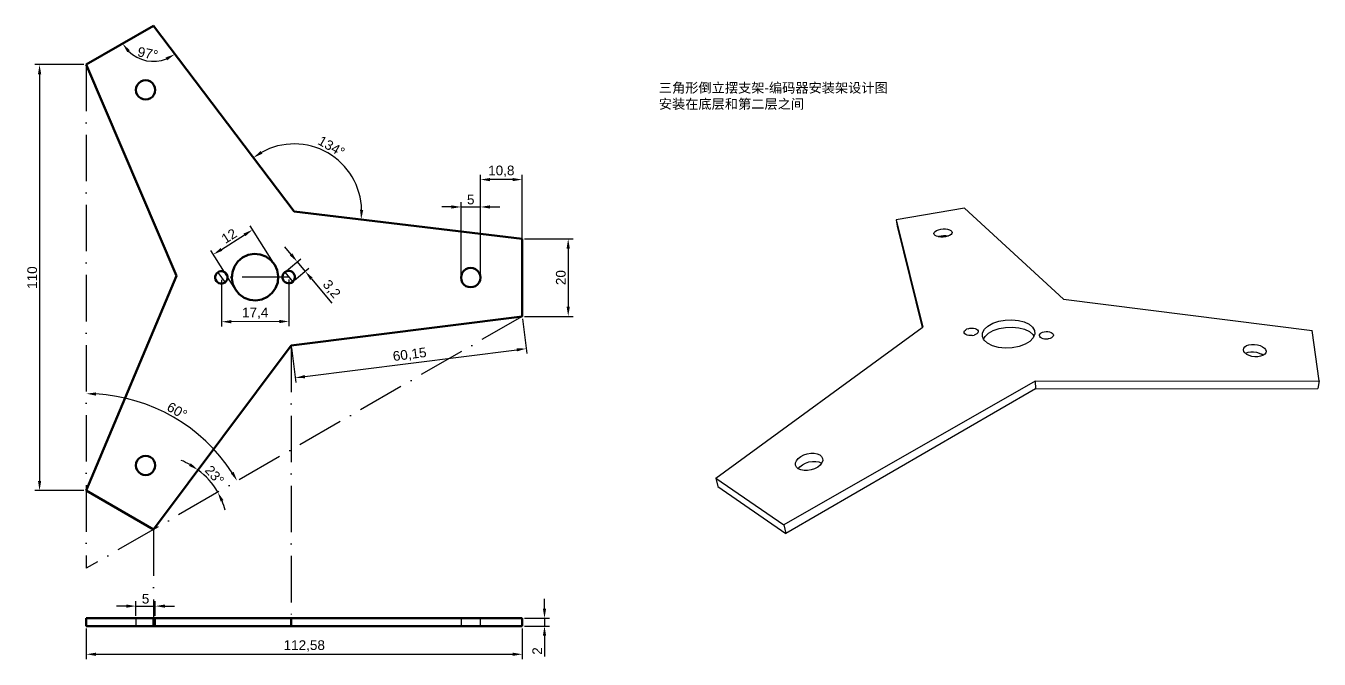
# Model space of a CAD drawing. Header units: millimetres. Extents: x 25 to 2355, y -27 to 1078.
# Drawn here: x 28.5 to 362.6, y 383.1 to 546.6 of the extents above; entities that cross this region are included whole.
import ezdxf

# ---------------------------------------------------------------- set-up
doc = ezdxf.new("R2010")
doc.units = ezdxf.units.MM
doc.linetypes.add('ACAD_ISO02W100', pattern=[15, 12, -3])
doc.linetypes.add('ACAD_ISO10W100', pattern=[18, 12, -3, 0, -3])
doc.layers.get('0').update_dxf_attribs({"lineweight": 50})
for name, color, linetype in [('标注', 2, 'Continuous'), ('结构 细线', 4, 'Continuous'), ('虚线', 7, 'ACAD_ISO02W100'), ('辅助线', 3, 'ACAD_ISO10W100')]:
    doc.layers.add(name, color=color, linetype=linetype)
doc.styles.get("Standard").update_dxf_attribs({"font": 'arial.ttf'})
doc.dimstyles.new('ISO-25', dxfattribs={"dimtxt": 2.5, "dimasz": 2.5, "dimexe": 1.25, "dimexo": 0.625, "dimtad": 1, "dimtxsty": 'Standard', "dimcen": 2.5, "dimadec": 0, "dimazin": 0, "dimtfac": 1, "dimtmove": 0, "dimatfit": 3, "dimfxl": 1, "dimarcsym": 0})

# ---------------------------------------------------------------- blocks, each defined once
blk = doc.blocks.new('*D41')
at = {"layer": 'Defpoints', "color": 0, "transparency": 16777216}
for p in [(61.96, 396.81), (56.96, 393.66), (61.96, 393.66)]:
    blk.add_point(p, dxfattribs=at)
at = {"layer": '标注', "color": 0, "lineweight": -2, "transparency": 16777216}
for p, q in [((56.96, 394.29), (56.96, 398.06)), ((61.96, 394.29), (61.96, 398.06)), ((54.46, 396.81), (51.96, 396.81)), ((56.96, 396.81), (61.96, 396.81)), ((64.46, 396.81), (66.96, 396.81))]:
    blk.add_line(p, q, dxfattribs=at)
at = {"layer": '标注', "color": 0, "transparency": 16777216}
for points in [[(54.46, 397.22), (54.46, 396.39), (56.96, 396.81)], [(64.46, 397.22), (64.46, 396.39), (61.96, 396.81)]]:
    blk.add_solid(points, dxfattribs=at)
at = {"layer": '标注', "color": 0, "transparency": 16777216, "insert": (59.46, 398.7), "char_height": 2.5, "attachment_point": 5}
blk.add_mtext('5', dxfattribs=at)
blk = doc.blocks.new('*D42')
at = {"layer": 'Defpoints', "color": 0, "transparency": 16777216}
for p in [(44.15, 536.62), (156.74, 471.62), (73.09, 441.1), (44.15, 426.62), (61.48, 416.62)]:
    blk.add_point(p, dxfattribs=at)
at = {"layer": '标注', "color": 0, "lineweight": -2, "transparency": 16777216}
blk.add_arc((44.15, 406.62), 45.02, 33.1821, 86.8179, dxfattribs=at)
at = {"layer": '标注', "color": 0, "transparency": 16777216}
for points in [[(46.64, 451.15), (46.67, 451.98), (44.15, 451.64)], [(82.19, 431.47), (81.48, 431.04), (83.14, 429.13)]]:
    blk.add_solid(points, dxfattribs=at)
at = {"layer": '标注', "color": 0, "transparency": 16777216, "insert": (67.61, 447.25), "char_height": 2.5, "attachment_point": 5, "rotation": 330}
blk.add_mtext('60°', dxfattribs=at)
blk = doc.blocks.new('*D43')
at = {"layer": 'Defpoints', "color": 0, "transparency": 16777216}
for p in [(87.11, 493.98), (92.81, 484.93), (82.65, 478.53)]:
    blk.add_point(p, dxfattribs=at)
at = {"layer": '标注', "color": 0, "lineweight": -2, "transparency": 16777216}
for p, q in [((92.47, 485.45), (86.44, 495.03)), ((79.07, 488.91), (84.99, 492.64)), ((82.32, 479.06), (76.29, 488.64))]:
    blk.add_line(p, q, dxfattribs=at)
at = {"layer": '标注', "color": 0, "transparency": 16777216}
for points in [[(84.77, 493), (85.21, 492.29), (87.11, 493.98)], [(78.85, 489.26), (79.29, 488.56), (76.95, 487.58)]]:
    blk.add_solid(points, dxfattribs=at)
at = {"layer": '标注', "color": 0, "transparency": 16777216, "insert": (81.03, 492.37), "char_height": 2.5, "attachment_point": 5, "rotation": 32.2079}
blk.add_mtext('12', dxfattribs=at)
blk = doc.blocks.new('*D44')
at = {"layer": 'Defpoints', "color": 0, "transparency": 16777216}
for p in [(95.4, 482.99), (100.69, 483.24), (97.46, 480.54)]:
    blk.add_point(p, dxfattribs=at)
at = {"layer": '标注', "color": 0, "lineweight": -2, "transparency": 16777216}
for p, q in [((97.04, 487.62), (95.43, 489.53)), ((95.88, 483.39), (99.6, 486.5)), ((98.64, 485.7), (100.69, 483.24)), ((97.94, 480.94), (101.65, 484.05)), ((102.3, 481.33), (107.61, 474.98))]:
    blk.add_line(p, q, dxfattribs=at)
at = {"layer": '标注', "color": 0, "transparency": 16777216}
for points in [[(97.36, 487.88), (96.72, 487.35), (98.64, 485.7)], [(102.62, 481.59), (101.98, 481.06), (100.69, 483.24)]]:
    blk.add_solid(points, dxfattribs=at)
at = {"layer": '标注', "color": 0, "transparency": 16777216, "insert": (107.39, 478.56), "char_height": 2.5, "attachment_point": 5, "rotation": 309.907}
blk.add_mtext('3,2', dxfattribs=at)
blk = doc.blocks.new('*D45')
at = {"layer": 'Defpoints', "color": 0, "transparency": 16777216}
for p in [(145.94, 499.86), (140.94, 481.62), (145.94, 481.62)]:
    blk.add_point(p, dxfattribs=at)
at = {"layer": '标注', "color": 0, "lineweight": -2, "transparency": 16777216}
for p, q in [((140.94, 482.24), (140.94, 501.11)), ((145.94, 482.24), (145.94, 501.11)), ((138.44, 499.86), (135.94, 499.86)), ((140.94, 499.86), (145.94, 499.86)), ((148.44, 499.86), (150.94, 499.86))]:
    blk.add_line(p, q, dxfattribs=at)
at = {"layer": '标注', "color": 0, "transparency": 16777216}
for points in [[(138.44, 500.28), (138.44, 499.44), (140.94, 499.86)], [(148.44, 500.28), (148.44, 499.44), (145.94, 499.86)]]:
    blk.add_solid(points, dxfattribs=at)
at = {"layer": '标注', "color": 0, "transparency": 16777216, "insert": (143.44, 501.76), "char_height": 2.5, "attachment_point": 5}
blk.add_mtext('5', dxfattribs=at)
blk = doc.blocks.new('*D46')
at = {"layer": 'Defpoints', "color": 0, "transparency": 16777216}
for p in [(44.15, 536.62), (32.08, 426.62), (44.15, 426.62)]:
    blk.add_point(p, dxfattribs=at)
at = {"layer": '标注', "color": 0, "lineweight": -2, "transparency": 16777216}
for p, q in [((43.53, 536.62), (30.83, 536.62)), ((32.08, 534.12), (32.08, 429.12)), ((43.53, 426.62), (30.83, 426.62))]:
    blk.add_line(p, q, dxfattribs=at)
at = {"layer": '标注', "color": 0, "transparency": 16777216}
for points in [[(31.67, 534.12), (32.5, 534.12), (32.08, 536.62)], [(31.67, 429.12), (32.5, 429.12), (32.08, 426.62)]]:
    blk.add_solid(points, dxfattribs=at)
at = {"layer": '标注', "color": 0, "transparency": 16777216, "insert": (30.18, 481.62), "char_height": 2.5, "attachment_point": 5, "rotation": 90}
blk.add_mtext('110', dxfattribs=at)
blk = doc.blocks.new('*D47')
at = {"layer": 'Defpoints', "color": 0, "transparency": 16777216}
for p in [(156.74, 471.62), (97.06, 464.07), (157.79, 463.28)]:
    blk.add_point(p, dxfattribs=at)
at = {"layer": '标注', "color": 0, "lineweight": -2, "transparency": 16777216}
for p, q in [((156.82, 471), (157.95, 462.04)), ((97.14, 463.45), (98.27, 454.5)), ((100.6, 456.06), (155.31, 462.97))]:
    blk.add_line(p, q, dxfattribs=at)
at = {"layer": '标注', "color": 0, "transparency": 16777216}
for points in [[(155.26, 463.38), (155.36, 462.56), (157.79, 463.28)], [(100.54, 456.47), (100.65, 455.64), (98.12, 455.74)]]:
    blk.add_solid(points, dxfattribs=at)
at = {"layer": '标注', "color": 0, "transparency": 16777216, "insert": (127.69, 461.62), "char_height": 2.5, "attachment_point": 5, "rotation": 7.203}
blk.add_mtext('60,15', dxfattribs=at)
blk = doc.blocks.new('*D48')
at = {"layer": 'Defpoints', "color": 0, "transparency": 16777216}
for p in [(156.74, 491.62), (156.74, 471.62), (168.62, 471.62)]:
    blk.add_point(p, dxfattribs=at)
at = {"layer": '标注', "color": 0, "lineweight": -2, "transparency": 16777216}
for p, q in [((157.36, 491.62), (169.87, 491.62)), ((168.62, 489.12), (168.62, 474.12)), ((157.36, 471.62), (169.87, 471.62))]:
    blk.add_line(p, q, dxfattribs=at)
at = {"layer": '标注', "color": 0, "transparency": 16777216}
for points in [[(168.2, 489.12), (169.04, 489.12), (168.62, 491.62)], [(168.2, 474.12), (169.04, 474.12), (168.62, 471.62)]]:
    blk.add_solid(points, dxfattribs=at)
at = {"layer": '标注', "color": 0, "transparency": 16777216, "insert": (166.72, 481.62), "char_height": 2.5, "attachment_point": 5, "rotation": 90}
blk.add_mtext('20', dxfattribs=at)
blk = doc.blocks.new('*D49')
at = {"layer": 'Defpoints', "color": 0, "transparency": 16777216}
for p in [(145.94, 506.93), (145.94, 481.62), (156.74, 481.62)]:
    blk.add_point(p, dxfattribs=at)
at = {"layer": '标注', "color": 0, "lineweight": -2, "transparency": 16777216}
for p, q in [((145.94, 482.24), (145.94, 508.18)), ((156.74, 482.24), (156.74, 508.18)), ((154.24, 506.93), (148.44, 506.93))]:
    blk.add_line(p, q, dxfattribs=at)
at = {"layer": '标注', "color": 0, "transparency": 16777216}
for points in [[(148.44, 507.34), (148.44, 506.51), (145.94, 506.93)], [(154.24, 507.34), (154.24, 506.51), (156.74, 506.93)]]:
    blk.add_solid(points, dxfattribs=at)
at = {"layer": '标注', "color": 0, "transparency": 16777216, "insert": (151.34, 509.06), "char_height": 2.5, "attachment_point": 5}
blk.add_mtext('10,8', dxfattribs=at)
blk = doc.blocks.new('*D50')
at = {"layer": 'Defpoints', "color": 0, "transparency": 16777216}
for p in [(79.03, 481.69), (96.43, 481.76), (79.08, 470.23)]:
    blk.add_point(p, dxfattribs=at)
at = {"layer": '标注', "color": 0, "lineweight": -2, "transparency": 16777216}
for p, q in [((79.03, 481.07), (79.08, 468.98)), ((96.43, 481.14), (96.48, 469.05)), ((93.98, 470.29), (81.58, 470.24))]:
    blk.add_line(p, q, dxfattribs=at)
at = {"layer": '标注', "color": 0, "transparency": 16777216}
for points in [[(81.58, 470.65), (81.58, 469.82), (79.08, 470.23)], [(93.98, 470.71), (93.98, 469.87), (96.48, 470.3)]]:
    blk.add_solid(points, dxfattribs=at)
at = {"layer": '标注', "color": 0, "transparency": 16777216, "insert": (87.77, 472.39), "char_height": 2.5, "attachment_point": 5, "rotation": 0.2431}
blk.add_mtext('17,4', dxfattribs=at)
blk = doc.blocks.new('*D51')
at = {"layer": 'Defpoints', "color": 0, "transparency": 16777216}
for p in [(156.74, 393.66), (156.74, 391.66), (162.5, 391.66)]:
    blk.add_point(p, dxfattribs=at)
at = {"layer": '标注', "color": 0, "lineweight": -2, "transparency": 16777216}
for p, q in [((162.5, 396.16), (162.5, 398.66)), ((157.36, 393.66), (163.75, 393.66)), ((157.36, 391.66), (163.75, 391.66)), ((162.5, 393.66), (162.5, 391.66)), ((162.5, 389.16), (162.5, 383.76))]:
    blk.add_line(p, q, dxfattribs=at)
at = {"layer": '标注', "color": 0, "transparency": 16777216}
for points in [[(162.08, 396.16), (162.91, 396.16), (162.5, 393.66)], [(162.08, 389.16), (162.91, 389.16), (162.5, 391.66)]]:
    blk.add_solid(points, dxfattribs=at)
at = {"layer": '标注', "color": 0, "transparency": 16777216, "insert": (160.61, 385.21), "char_height": 2.5, "attachment_point": 5, "rotation": 90}
blk.add_mtext('2', dxfattribs=at)
blk = doc.blocks.new('*D52')
at = {"layer": 'Defpoints', "color": 0, "transparency": 16777216}
for p in [(44.15, 391.66), (156.74, 391.66), (156.74, 384.37)]:
    blk.add_point(p, dxfattribs=at)
at = {"layer": '标注', "color": 0, "lineweight": -2, "transparency": 16777216}
for p, q in [((44.15, 391.04), (44.15, 383.12)), ((156.74, 391.04), (156.74, 383.12)), ((46.65, 384.37), (154.24, 384.37))]:
    blk.add_line(p, q, dxfattribs=at)
at = {"layer": '标注', "color": 0, "transparency": 16777216}
for points in [[(46.65, 384.79), (46.65, 383.95), (44.15, 384.37)], [(154.24, 384.79), (154.24, 383.95), (156.74, 384.37)]]:
    blk.add_solid(points, dxfattribs=at)
at = {"layer": '标注', "color": 0, "transparency": 16777216, "insert": (100.45, 386.5), "char_height": 2.5, "attachment_point": 5}
blk.add_mtext('112,58', dxfattribs=at)
blk = doc.blocks.new('*D53')
at = {"layer": 'Defpoints', "color": 0, "transparency": 16777216}
for p in [(61.48, 546.62), (111.61, 509.39), (97.84, 498.71), (97.84, 498.71), (156.74, 491.62)]:
    blk.add_point(p, dxfattribs=at)
at = {"layer": '标注', "color": 0, "lineweight": -2, "transparency": 16777216}
blk.add_arc((97.84, 498.71), 17.43, 1.3612, 118.977, dxfattribs=at)
at = {"layer": '标注', "color": 0, "transparency": 16777216}
for points in [[(89.63, 513.6), (89.17, 514.3), (87.31, 512.59)], [(115.68, 499.1), (114.85, 499.14), (115.15, 496.62)]]:
    blk.add_solid(points, dxfattribs=at)
at = {"layer": '标注', "color": 0, "transparency": 16777216, "insert": (107.46, 515.48), "char_height": 2.5, "attachment_point": 5, "rotation": 330.1691}
blk.add_mtext('134°', dxfattribs=at)
blk = doc.blocks.new('*D54')
at = {"layer": 'Defpoints', "color": 0, "transparency": 16777216}
for p in [(156.74, 471.62), (97.06, 464.07), (76.67, 428.36), (61.48, 416.62), (44.15, 406.62)]:
    blk.add_point(p, dxfattribs=at)
at = {"layer": '标注', "color": 0, "lineweight": -2, "transparency": 16777216}
for start, end in [(60.6002, 68.0653), (30, 53.1352), (15.0699, 22.5349)]:
    blk.add_arc((61.48, 416.62), 19.2, start, end, dxfattribs=at)
at = {"layer": '标注', "color": 0, "transparency": 16777216}
for points in [[(71.13, 433.69), (70.67, 433), (72.99, 431.98)], [(78.84, 423.79), (79.58, 424.16), (78.1, 426.22)]]:
    blk.add_solid(points, dxfattribs=at)
at = {"layer": '标注', "color": 0, "transparency": 16777216, "insert": (77.26, 430.62), "char_height": 2.5, "attachment_point": 5, "rotation": 311.5676}
blk.add_mtext('23°', dxfattribs=at)
blk = doc.blocks.new('*D55')
at = {"layer": 'Defpoints', "color": 0, "transparency": 16777216}
for p in [(61.48, 546.62), (61.48, 546.62), (57.23, 538.49), (44.15, 536.62), (97.84, 498.71)]:
    blk.add_point(p, dxfattribs=at)
at = {"layer": '标注', "color": 0, "lineweight": -2, "transparency": 16777216}
blk.add_arc((61.48, 546.62), 9.17, 225.6683, 291.5347, dxfattribs=at)
at = {"layer": '标注', "color": 0, "transparency": 16777216}
for points in [[(54.74, 539.8), (55.4, 540.31), (53.53, 542.03)], [(64.64, 538.45), (65.05, 537.72), (67.02, 539.31)]]:
    blk.add_solid(points, dxfattribs=at)
at = {"layer": '标注', "color": 0, "transparency": 16777216, "insert": (60.04, 539.49), "char_height": 2.5, "attachment_point": 5, "rotation": 348.6015}
blk.add_mtext('97°', dxfattribs=at)

msp = doc.modelspace()

# ---------------------------------------------------------------- linework, layer by layer
for p, q in [((61.475, 546.616), (44.155, 536.616)), ((61.475, 546.616), (97.844, 498.706)), ((44.155, 536.616), (67.461, 482.068)), ((57.05, 530.745), (57.3, 531.348)), ((57.3, 531.348), (57.697, 531.866)), ((57.697, 531.866), (58.215, 532.263)), ((58.215, 532.263), (58.818, 532.513)), ((58.818, 532.513), (59.465, 532.598)), ((59.465, 532.598), (60.112, 532.513)), ((60.112, 532.513), (60.715, 532.263)), ((60.715, 532.263), (61.233, 531.866)), ((61.233, 531.866), (61.63, 531.348)), ((61.63, 531.348), (61.88, 530.745)), ((56.965, 530.098), (57.05, 530.745)), ((57.05, 529.451), (56.965, 530.098)), ((57.3, 528.848), (57.05, 529.451)), ((57.697, 528.33), (57.3, 528.848)), ((58.215, 527.933), (57.697, 528.33)), ((58.818, 527.683), (58.215, 527.933)), ((60.715, 527.933), (60.112, 527.683)), ((61.233, 528.33), (60.715, 527.933)), ((61.233, 528.33), (61.63, 528.848)), ((61.88, 529.451), (61.63, 528.848)), ((61.88, 530.745), (61.965, 530.098)), ((61.965, 530.098), (61.88, 529.451)), ((59.465, 527.598), (58.818, 527.683)), ((60.112, 527.683), (59.465, 527.598)), ((97.844, 498.706), (156.738, 491.616)), ((156.738, 471.616), (156.738, 491.616)), ((85.955, 487.459), (87.499, 487.723)), ((87.499, 487.723), (89.059, 487.578)), ((81.879, 483.056), (82.422, 484.525)), ((82.422, 484.525), (83.327, 485.803)), ((83.327, 485.803), (84.532, 486.804)), ((84.532, 486.804), (85.955, 487.459)), ((89.059, 487.578), (90.528, 487.035)), ((90.528, 487.035), (91.806, 486.13)), ((91.806, 486.13), (92.807, 484.925)), ((92.807, 484.925), (93.462, 483.502)), ((44.155, 426.616), (67.461, 482.068)), ((77.44, 481.517), (77.449, 481.935)), ((77.539, 481.111), (77.44, 481.517)), ((77.449, 481.935), (77.566, 482.336)), ((77.74, 480.745), (77.539, 481.111)), ((77.566, 482.336), (77.783, 482.693)), ((78.085, 482.981), (77.783, 482.693)), ((78.085, 482.981), (78.451, 483.182)), ((78.451, 483.182), (78.857, 483.281)), ((78.857, 483.281), (79.275, 483.272)), ((79.275, 483.272), (79.676, 483.155)), ((79.676, 483.155), (80.033, 482.938)), ((80.033, 482.938), (80.321, 482.636)), ((80.494, 481.045), (80.278, 480.688)), ((80.321, 482.636), (80.522, 482.269)), ((80.612, 481.446), (80.494, 481.045)), ((80.522, 482.269), (80.621, 481.864)), ((80.621, 481.864), (80.612, 481.446)), ((81.735, 481.496), (81.879, 483.056)), ((81.999, 479.952), (81.735, 481.496)), ((93.462, 483.502), (93.726, 481.958)), ((93.726, 481.958), (93.581, 480.399)), ((94.837, 481.906), (94.928, 482.314)), ((94.854, 481.489), (94.837, 481.906)), ((94.979, 481.09), (94.854, 481.489)), ((94.928, 482.314), (95.121, 482.684)), ((95.203, 480.738), (94.979, 481.09)), ((95.121, 482.684), (95.404, 482.992)), ((95.404, 482.992), (95.756, 483.215)), ((95.756, 483.215), (96.155, 483.34)), ((96.155, 483.34), (96.572, 483.358)), ((96.572, 483.358), (96.98, 483.267)), ((96.98, 483.267), (97.35, 483.073)), ((97.35, 483.073), (97.658, 482.791)), ((97.658, 482.791), (97.881, 482.438)), ((97.933, 481.215), (97.739, 480.844)), ((97.881, 482.438), (98.006, 482.04)), ((98.024, 481.622), (97.933, 481.215)), ((98.006, 482.04), (98.024, 481.622)), ((140.938, 481.616), (141.023, 482.263)), ((141.023, 480.969), (140.938, 481.616)), ((141.023, 482.263), (141.273, 482.866)), ((141.273, 482.866), (141.67, 483.384)), ((141.67, 483.384), (142.188, 483.781)), ((142.188, 483.781), (142.791, 484.031)), ((142.791, 484.031), (143.438, 484.116)), ((143.438, 484.116), (144.085, 484.031)), ((144.085, 484.031), (144.688, 483.781)), ((144.688, 483.781), (145.206, 483.384)), ((145.603, 482.866), (145.206, 483.384)), ((145.603, 482.866), (145.853, 482.263)), ((145.853, 482.263), (145.938, 481.616)), ((145.938, 481.616), (145.853, 480.969)), ((78.028, 480.443), (77.74, 480.745)), ((78.385, 480.226), (78.028, 480.443)), ((78.786, 480.109), (78.385, 480.226)), ((79.204, 480.1), (78.786, 480.109)), ((79.609, 480.199), (79.204, 480.1)), ((79.976, 480.4), (79.609, 480.199)), ((80.278, 480.688), (79.976, 480.4)), ((82.654, 478.529), (81.999, 479.952)), ((83.654, 477.324), (82.654, 478.529)), ((93.038, 478.93), (92.133, 477.651)), ((93.581, 480.399), (93.038, 478.93)), ((95.51, 480.455), (95.203, 480.738)), ((95.881, 480.262), (95.51, 480.455)), ((96.288, 480.171), (95.881, 480.262)), ((96.705, 480.188), (96.288, 480.171)), ((97.104, 480.313), (96.705, 480.188)), ((97.457, 480.537), (97.104, 480.313)), ((97.739, 480.844), (97.457, 480.537)), ((141.023, 480.969), (141.273, 480.366)), ((141.67, 479.848), (141.273, 480.366)), ((142.188, 479.451), (141.67, 479.848)), ((142.791, 479.201), (142.188, 479.451)), ((143.438, 479.116), (142.791, 479.201)), ((144.085, 479.201), (143.438, 479.116)), ((144.688, 479.451), (144.085, 479.201)), ((145.206, 479.848), (144.688, 479.451)), ((145.603, 480.366), (145.206, 479.848)), ((145.853, 480.969), (145.603, 480.366)), ((84.933, 476.419), (83.654, 477.324)), ((86.402, 475.876), (84.933, 476.419)), ((87.961, 475.732), (86.402, 475.876)), ((89.505, 475.996), (87.961, 475.732)), ((90.928, 476.651), (89.505, 475.996)), ((92.133, 477.651), (90.928, 476.651)), ((97.062, 464.074), (156.738, 471.616)), ((97.062, 464.074), (61.475, 416.616)), ((57.05, 433.781), (57.3, 434.384)), ((57.3, 434.384), (57.697, 434.902)), ((57.697, 434.902), (58.215, 435.299)), ((58.215, 435.299), (58.818, 435.549)), ((58.818, 435.549), (59.465, 435.634)), ((59.465, 435.634), (60.112, 435.549)), ((60.112, 435.549), (60.715, 435.299)), ((60.715, 435.299), (61.233, 434.902)), ((61.233, 434.902), (61.63, 434.384)), ((61.63, 434.384), (61.88, 433.781)), ((56.965, 433.134), (57.05, 433.781)), ((57.05, 432.487), (56.965, 433.134)), ((57.3, 431.884), (57.05, 432.487)), ((57.697, 431.366), (57.3, 431.884)), ((58.215, 430.969), (57.697, 431.366)), ((58.818, 430.719), (58.215, 430.969)), ((60.715, 430.969), (60.112, 430.719)), ((61.233, 431.366), (60.715, 430.969)), ((61.63, 431.884), (61.233, 431.366)), ((61.88, 432.487), (61.63, 431.884)), ((61.88, 433.781), (61.965, 433.134)), ((61.965, 433.134), (61.88, 432.487)), ((59.465, 430.634), (58.818, 430.719)), ((60.112, 430.719), (59.465, 430.634)), ((44.155, 426.616), (61.475, 416.616)), ((44.155, 393.663), (44.155, 391.663)), ((61.475, 393.663), (44.155, 393.663)), ((44.155, 391.663), (61.475, 391.663)), ((61.475, 393.663), (61.475, 391.663)), ((97.062, 393.663), (61.475, 393.663)), ((61.475, 391.663), (97.062, 391.663)), ((97.062, 393.663), (97.062, 391.663)), ((97.062, 393.663), (156.738, 393.663)), ((97.062, 391.663), (156.738, 391.663)), ((156.738, 393.663), (156.738, 391.663))]:
    msp.add_line(p, q)
at = {"layer": '结构 细线'}
for p, q in [((270.994, 499.565), (253.361, 496.552)), ((270.994, 499.565), (296.561, 476.096)), ((253.361, 496.552), (260.217, 468.869)), ((253.361, 496.552), (253.559, 494.907)), ((253.559, 494.907), (260.002, 468.712)), ((263.067, 493.002), (263.151, 493.275)), ((263.144, 492.737), (263.067, 493.002)), ((263.378, 492.499), (263.144, 492.737)), ((263.151, 493.275), (263.391, 493.538)), ((263.754, 492.305), (263.378, 492.499)), ((263.391, 493.538), (263.768, 493.774)), ((264.155, 492.194), (263.754, 492.305)), ((263.768, 493.774), (264.256, 493.967)), ((264.155, 492.194), (264.415, 492.298)), ((264.246, 492.168), (264.155, 492.194)), ((264.82, 492.098), (264.246, 492.168)), ((264.256, 493.967), (264.823, 494.103)), ((264.415, 492.298), (264.979, 492.435)), ((265.438, 492.1), (264.82, 492.098)), ((264.823, 494.103), (265.43, 494.175)), ((264.979, 492.435), (265.584, 492.508)), ((265.43, 494.175), (266.037, 494.177)), ((266.054, 492.174), (265.438, 492.1)), ((265.584, 492.508), (266.189, 492.51)), ((266.037, 494.177), (266.604, 494.109)), ((266.627, 492.315), (266.054, 492.174)), ((266.189, 492.51), (266.753, 492.441)), ((266.604, 494.109), (267.092, 493.976)), ((266.865, 492.41), (266.627, 492.315)), ((266.753, 492.441), (266.865, 492.41)), ((267.117, 492.512), (266.865, 492.41)), ((267.092, 493.976), (267.469, 493.786)), ((267.49, 492.751), (267.117, 492.512)), ((267.469, 493.786), (267.709, 493.552)), ((267.721, 493.017), (267.49, 492.751)), ((267.709, 493.552), (267.795, 493.29)), ((267.795, 493.29), (267.721, 493.017)), ((296.561, 476.096), (360.771, 467.953)), ((206.71, 429.85), (260.002, 468.712)), ((260.002, 468.712), (260.217, 468.869)), ((270.879, 467.589), (270.987, 467.84)), ((270.987, 467.84), (271.209, 468.074)), ((271.209, 468.074), (271.53, 468.276)), ((271.93, 468.432), (271.53, 468.276)), ((271.93, 468.432), (272.379, 468.532)), ((272.379, 468.532), (272.849, 468.569)), ((272.849, 468.569), (273.308, 468.542)), ((273.308, 468.542), (273.724, 468.451)), ((273.724, 468.451), (274.071, 468.302)), ((274.071, 468.302), (274.325, 468.107)), ((274.325, 468.107), (274.467, 467.877)), ((274.467, 467.877), (274.489, 467.627)), ((275.648, 467.346), (276.139, 468.275)), ((276.139, 468.275), (277.044, 469.118)), ((277.044, 469.118), (278.297, 469.822)), ((277.174, 467.239), (278.42, 467.948)), ((278.297, 469.822), (279.813, 470.343)), ((278.42, 467.948), (279.928, 468.473)), ((279.813, 470.343), (281.491, 470.649)), ((279.928, 468.473), (281.598, 468.782)), ((281.491, 470.649), (283.223, 470.722)), ((281.598, 468.782), (283.323, 468.855)), ((283.223, 470.722), (284.901, 470.558)), ((283.323, 468.855), (284.992, 468.69)), ((284.901, 470.558), (286.416, 470.167)), ((284.992, 468.69), (286.501, 468.296)), ((286.416, 470.167), (287.67, 469.572)), ((286.501, 468.296), (287.749, 467.696)), ((287.67, 469.572), (288.579, 468.809)), ((288.654, 466.927), (287.749, 467.696)), ((288.579, 468.809), (289.078, 467.926)), ((289.078, 467.926), (289.125, 466.98)), ((291.592, 467.631), (292.055, 467.685)), ((292.055, 467.685), (292.524, 467.673)), ((292.524, 467.673), (292.966, 467.596)), ((362.572, 454.99), (360.771, 467.953)), ((270.895, 467.339), (270.879, 467.589)), ((271.033, 467.106), (270.895, 467.339)), ((271.285, 466.908), (271.033, 467.106)), ((271.633, 466.756), (271.285, 466.908)), ((272.053, 466.663), (271.633, 466.756)), ((272.517, 466.635), (272.053, 466.663)), ((272.993, 466.673), (272.517, 466.635)), ((272.993, 466.673), (273.447, 466.776)), ((273.848, 466.935), (273.447, 466.776)), ((274.169, 467.14), (273.848, 466.935)), ((274.387, 467.376), (274.169, 467.14)), ((274.489, 467.627), (274.387, 467.376)), ((275.611, 466.393), (275.648, 467.346)), ((275.926, 465.724), (275.611, 466.393)), ((275.926, 465.724), (276.273, 466.389)), ((276.041, 465.481), (275.926, 465.724)), ((276.914, 464.676), (276.041, 465.481)), ((276.273, 466.389), (277.174, 467.239)), ((278.175, 464.036), (276.914, 464.676)), ((286.606, 464.409), (285.055, 463.846)), ((287.852, 465.157), (286.606, 464.409)), ((288.71, 466.035), (287.852, 465.157)), ((288.654, 466.927), (288.905, 466.479)), ((288.905, 466.479), (288.71, 466.035)), ((289.125, 466.98), (288.905, 466.479)), ((290.316, 466.633), (290.362, 466.888)), ((290.394, 466.383), (290.316, 466.633)), ((290.362, 466.888), (290.527, 467.131)), ((290.591, 466.155), (290.394, 466.383)), ((290.527, 467.131), (290.801, 467.344)), ((290.894, 465.964), (290.591, 466.155)), ((290.801, 467.344), (291.164, 467.515)), ((291.282, 465.825), (290.894, 465.964)), ((291.164, 467.515), (291.592, 467.631)), ((291.729, 465.746), (291.282, 465.825)), ((291.729, 465.746), (292.114, 465.795)), ((292.204, 465.734), (291.729, 465.746)), ((292.114, 465.795), (292.581, 465.783)), ((292.581, 465.783), (292.204, 465.734)), ((292.673, 465.79), (292.581, 465.783)), ((293.104, 465.908), (292.673, 465.79)), ((292.966, 467.596), (293.352, 467.46)), ((293.468, 466.082), (293.104, 465.908)), ((293.352, 467.46), (293.655, 467.273)), ((293.739, 466.298), (293.468, 466.082)), ((293.655, 467.273), (293.856, 467.047)), ((293.9, 466.543), (293.739, 466.298)), ((293.856, 467.047), (293.94, 466.798)), ((293.94, 466.798), (293.9, 466.543)), ((344.418, 464.266), (345.113, 464.376)), ((345.113, 464.376), (345.862, 464.379)), ((345.862, 464.379), (346.616, 464.275)), ((279.738, 463.61), (278.175, 464.036)), ((281.492, 463.43), (279.738, 463.61)), ((283.308, 463.511), (281.492, 463.43)), ((285.055, 463.846), (283.308, 463.511)), ((342.996, 462.997), (343.086, 463.401)), ((343.104, 462.577), (342.996, 462.997)), ((343.086, 463.401), (343.369, 463.762)), ((343.407, 462.17), (343.104, 462.577)), ((343.369, 463.762), (343.823, 464.057)), ((343.531, 462.075), (343.407, 462.17)), ((343.531, 462.075), (343.63, 462.14)), ((343.883, 461.804), (343.531, 462.075)), ((343.63, 462.14), (344.222, 462.35)), ((343.823, 464.057), (344.418, 464.266)), ((344.502, 461.505), (343.883, 461.804)), ((344.222, 462.35), (344.914, 462.461)), ((345.221, 461.294), (344.502, 461.505)), ((344.914, 462.461), (345.66, 462.464)), ((345.989, 461.186), (345.221, 461.294)), ((345.66, 462.464), (346.41, 462.359)), ((346.754, 461.189), (345.989, 461.186)), ((346.41, 462.359), (347.115, 462.154)), ((346.616, 464.275), (347.325, 464.071)), ((347.461, 461.303), (346.754, 461.189)), ((347.115, 462.154), (347.728, 461.862)), ((347.325, 464.071), (347.941, 463.781)), ((348.061, 461.52), (347.461, 461.303)), ((348.125, 461.562), (347.728, 461.862)), ((347.941, 463.781), (348.423, 463.422)), ((348.125, 461.562), (348.061, 461.52)), ((348.513, 461.823), (348.125, 461.562)), ((348.423, 463.422), (348.738, 463.02)), ((348.786, 462.192), (348.513, 461.823)), ((348.738, 463.02), (348.862, 462.6)), ((348.862, 462.6), (348.786, 462.192)), ((289.248, 454.9), (224.339, 417.778)), ((289.248, 454.9), (362.572, 454.99)), ((289.248, 454.9), (289.327, 452.918)), ((362.572, 454.99), (362.271, 453.009)), ((289.327, 452.918), (224.846, 415.588)), ((289.327, 452.918), (362.271, 453.009)), ((227.319, 433.756), (227.556, 434.344)), ((227.556, 434.344), (228.014, 434.909)), ((228.014, 434.909), (228.662, 435.414)), ((228.662, 435.414), (229.454, 435.825)), ((229.454, 435.825), (230.337, 436.117)), ((230.337, 436.117), (231.253, 436.269)), ((231.253, 436.269), (232.14, 436.273)), ((232.14, 436.273), (232.941, 436.129)), ((232.941, 436.129), (233.603, 435.845)), ((233.603, 435.845), (234.081, 435.439)), ((234.081, 435.439), (234.342, 434.939)), ((234.366, 434.376), (234.151, 433.789)), ((234.342, 434.939), (234.366, 434.376)), ((227.322, 433.187), (227.319, 433.756)), ((227.568, 432.674), (227.322, 433.187)), ((228.041, 432.254), (227.568, 432.674)), ((228.041, 432.254), (228.457, 432.804)), ((228.708, 431.958), (228.041, 432.254)), ((228.457, 432.804), (229.1, 433.312)), ((229.525, 431.807), (228.708, 431.958)), ((229.1, 433.312), (229.887, 433.726)), ((230.434, 431.811), (229.525, 431.807)), ((229.887, 433.726), (230.764, 434.019)), ((231.371, 431.971), (230.434, 431.811)), ((230.764, 434.019), (231.674, 434.172)), ((232.27, 432.275), (231.371, 431.971)), ((231.674, 434.172), (232.556, 434.176)), ((233.067, 432.7), (232.27, 432.275)), ((232.556, 434.176), (233.353, 434.031)), ((233.709, 433.217), (233.067, 432.7)), ((233.353, 434.031), (234.011, 433.745)), ((234.075, 433.691), (233.709, 433.217)), ((234.011, 433.745), (234.075, 433.691)), ((234.151, 433.789), (234.075, 433.691)), ((206.71, 429.85), (224.339, 417.778)), ((206.71, 429.85), (207.291, 427.719)), ((207.291, 427.719), (224.846, 415.588)), ((224.339, 417.778), (224.846, 415.588))]:
    msp.add_line(p, q, dxfattribs=at)
at = {"layer": '虚线'}
for p, q in [((56.965, 393.663), (56.965, 391.663)), ((61.965, 393.663), (61.965, 391.663)), ((140.938, 393.663), (140.938, 391.663)), ((145.853, 393.663), (145.853, 391.663))]:
    msp.add_line(p, q, dxfattribs=at)
at = {"layer": '辅助线'}
for p, q in [((44.155, 536.616), (44.155, 406.616)), ((78.085, 482.981), (79.976, 480.4)), ((96.43, 481.764), (79.03, 481.69)), ((95.404, 482.992), (97.457, 480.537)), ((156.738, 471.616), (44.155, 406.616)), ((97.062, 464.074), (97.062, 393.663)), ((61.475, 416.616), (61.475, 393.663))]:
    msp.add_line(p, q, dxfattribs=at)

# ---------------------------------------------------------------- texts
at = {"insert": (192.026, 531.876), "char_height": 2.5, "attachment_point": 1}
msp.add_mtext_dynamic_manual_height_columns('{\\fSTFangsong|b0|i0|c134|p2;三角形倒立摆支架}-{\\fSTFangsong|b0|i0|c134|p2;编码器安装架设计图\\P安装在底层和第二层之间}', width=68.13622, gutter_width=12.5, heights=[0], dxfattribs=at)

# ---------------------------------------------------------------- dimensions: what is measured, and where the dimension line sits
at = {"layer": '标注'}
for base, line1, line2, picture, middle in [((57.227, 538.489), ((61.475, 546.616), (97.844, 498.706)), ((61.475, 546.616), (44.155, 536.616)), '*D55', (60.038, 539.49)), ((111.611, 509.394), ((97.844, 498.706), (156.738, 491.616)), ((61.475, 546.616), (97.844, 498.706)), '*D53', (107.46, 515.475)), ((73.092, 441.103), ((61.475, 416.616), (156.738, 471.616)), ((44.155, 536.616), (44.155, 426.616)), '*D42', (67.615, 447.251)), ((76.665, 428.361), ((156.738, 471.616), (44.155, 406.616)), ((97.062, 464.074), (61.475, 416.616)), '*D54', (77.264, 430.619))]:
    dim = msp.add_angular_dim_2l(base=base, line1=line1, line2=line2, dimstyle='ISO-25', dxfattribs=at)
    dim.commit()
    dim.dimension.update_dxf_attribs({"geometry": picture, "text_midpoint": middle})
for base, p1, p2, picture, middle in [((32.084, 426.616), (44.155, 536.616), (44.155, 426.616), '*D46', (30.182, 481.616)), ((162.495, 391.663), (156.738, 393.663), (156.738, 391.663), '*D51', (160.615, 385.21))]:
    dim = msp.add_linear_dim(base=base, p1=p1, p2=p2, angle=90, dimstyle='ISO-25', dxfattribs=at)
    dim.commit()
    dim.dimension.update_dxf_attribs({"geometry": picture, "text_midpoint": middle})
for p1, p2, distance, picture, middle in [((156.738, 481.616), (145.938, 481.616), -25.312, '*D49', (151.338, 509.055)), ((82.654, 478.529), (92.807, 484.925), 10.696, '*D43', (81.027, 492.368)), ((156.738, 491.616), (156.738, 471.616), 11.881, '*D48', (166.717, 481.616)), ((95.404, 482.992), (97.457, 480.537), 4.219, '*D44', (107.385, 478.559)), ((96.43, 481.764), (79.03, 481.69), 11.464, '*D50', (87.77, 472.391)), ((97.062, 464.074), (156.738, 471.616), -8.398, '*D47', (127.686, 461.624))]:
    dim = msp.add_aligned_dim(p1=p1, p2=p2, distance=distance, dimstyle='ISO-25', dxfattribs=at)
    dim.commit()
    dim.dimension.update_dxf_attribs({"geometry": picture, "text_midpoint": middle})
for base, p1, p2, picture, middle in [((145.938, 499.86), (140.938, 481.616), (145.938, 481.616), '*D45', (143.438, 501.756)), ((61.965, 396.808), (56.965, 393.663), (61.965, 393.663), '*D41', (59.465, 398.704)), ((156.738, 384.368), (44.155, 391.663), (156.738, 391.663), '*D52', (100.446, 386.496))]:
    dim = msp.add_linear_dim(base=base, p1=p1, p2=p2, dimstyle='ISO-25', dxfattribs=at)
    dim.commit()
    dim.dimension.update_dxf_attribs({"geometry": picture, "text_midpoint": middle})

doc.saveas('drawing.dxf')
